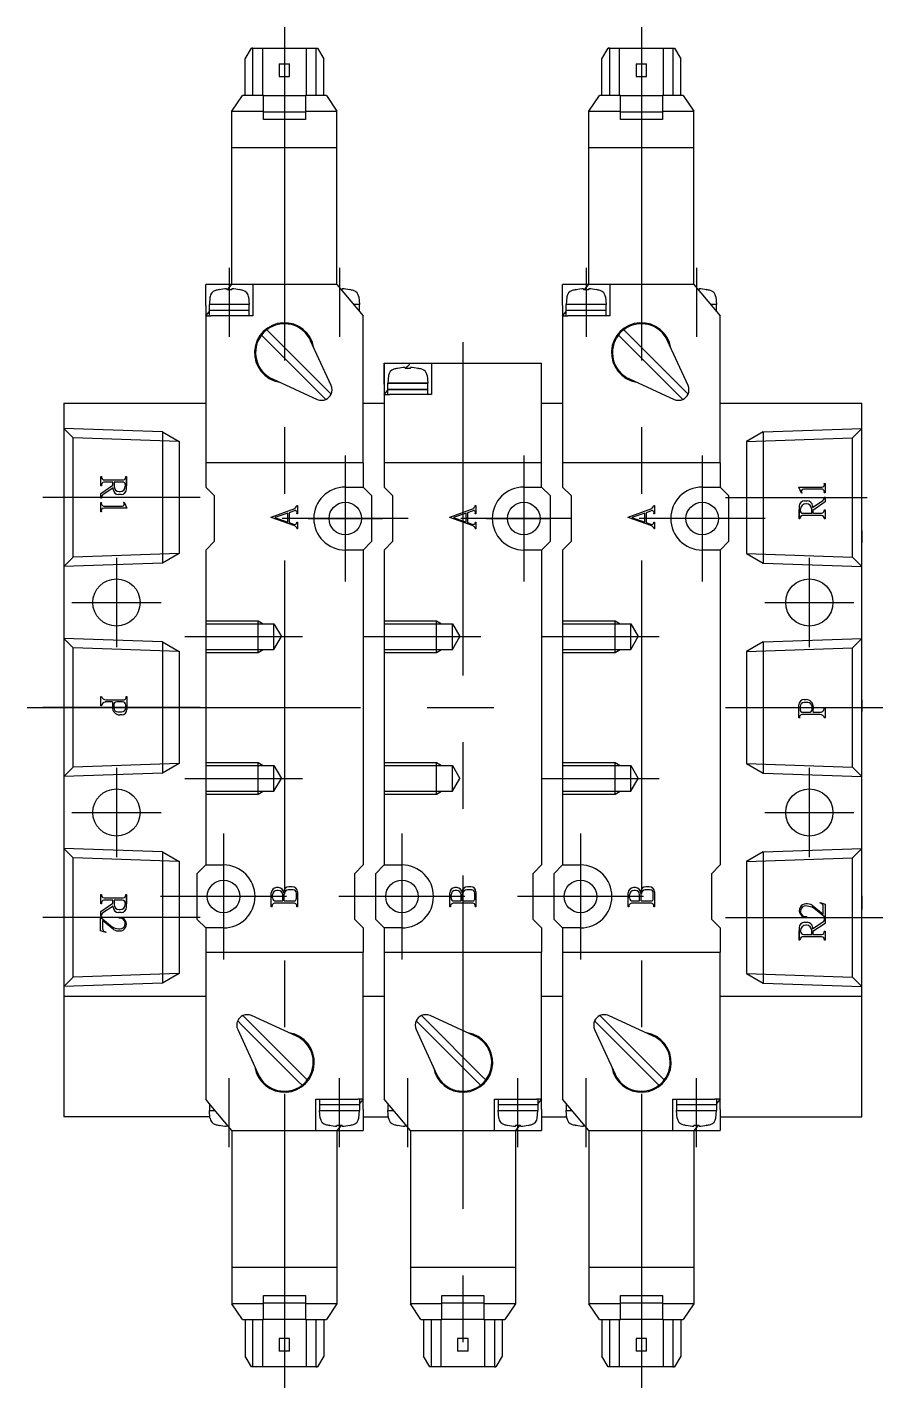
# Model space of a CAD drawing. Extents: x -256 to 78, y -314 to 36.
# Drawn here: x -3.5 to 78, y -93.8 to 35.8 of the extents above; entities that cross this region are included whole.
import ezdxf

# ---------------------------------------------------------------- set-up
doc = ezdxf.new("R2010")
doc.units = 0
doc.linetypes.add('CENTER', pattern=[50.8, 31.75, -6.35, 6.35, -6.35])
doc.linetypes.add('DASHED', pattern=[19.05, 12.7, -6.35])
doc.layers.get('0').update_dxf_attribs({"linetype": 'CONTINUOUS'})
doc.layers.add('CENTER', color=1, linetype='CENTER')

msp = doc.modelspace()

# ---------------------------------------------------------------- linework, layer by layer
at = {"color": 7, "linetype": 'CONTINUOUS'}
for p, q in [((17.25, 32.8), (17.85, 33.8)), ((18, 33.8), (17.85, 33.8)), ((17.85, 33.8), (24.15, 33.8)), ((18, 29.3), (18, 33.8)), ((18.9, 33.8), (18.9, 29.3)), ((23.1, 29.3), (23.1, 33.8)), ((24, 33.8), (24, 29.3)), ((24.15, 33.8), (24.75, 32.8)), ((51.25, 32.8), (51.85, 33.8)), ((52, 33.8), (51.85, 33.8)), ((51.85, 33.8), (58.15, 33.8)), ((52, 29.3), (52, 33.8)), ((52.9, 33.8), (52.9, 29.3)), ((57.1, 29.3), (57.1, 33.8)), ((58, 33.8), (58, 29.3)), ((58.15, 33.8), (58.75, 32.8)), ((17.25, 29.3), (17.25, 32.8)), ((24.75, 29.3), (24.75, 32.8)), ((51.25, 29.3), (51.25, 32.8)), ((58.75, 29.3), (58.75, 32.8)), ((20.5, 32.3), (20.5, 31.1)), ((20.5, 32.3), (21.5, 32.3)), ((21.5, 31.1), (21.5, 32.3)), ((54.5, 32.3), (54.5, 31.1)), ((54.5, 32.3), (55.5, 32.3)), ((55.5, 31.1), (55.5, 32.3)), ((20.5, 31.1), (21.5, 31.1)), ((54.5, 31.1), (55.5, 31.1)), ((16, 27.8), (17, 29.3)), ((19, 29.3), (17, 29.3)), ((19, 27.8), (19, 29.3)), ((19, 29.3), (23, 29.3)), ((25, 29.3), (23, 29.3)), ((23, 29.3), (23, 27.8)), ((25, 29.3), (26, 27.8)), ((50, 27.8), (51, 29.3)), ((53, 29.3), (51, 29.3)), ((53, 27.8), (53, 29.3)), ((53, 29.3), (57, 29.3)), ((59, 29.3), (57, 29.3)), ((57, 29.3), (57, 27.8)), ((59, 29.3), (60, 27.8)), ((16, 11.3), (16, 27.8)), ((16, 27.8), (19, 27.8)), ((19, 27), (19, 27.8)), ((23, 27.72), (19, 27.72)), ((23, 27.8), (26, 27.8)), ((23, 27.8), (23, 27)), ((26, 11.3), (26, 27.8)), ((50, 11.3), (50, 27.8)), ((50, 27.8), (53, 27.8)), ((53, 27), (53, 27.8)), ((57, 27.72), (53, 27.72)), ((57, 27.8), (60, 27.8)), ((57, 27.8), (57, 27)), ((60, 11.3), (60, 27.8)), ((23, 27), (19, 27)), ((57, 27), (53, 27)), ((26, 24.3), (16, 24.3)), ((60, 24.3), (50, 24.3)), ((13.5, 9.3), (13.5, 11.3)), ((26, 11.3), (13.5, 11.3)), ((14.77, 10.8), (14.78, 10.8)), ((15.5, 10.89), (15.5, 10.8)), ((16, 10.8), (15.5, 10.8)), ((15.58, 10.8), (15.75, 11)), ((15.75, 11), (16, 11.3)), ((16, 10.8), (16, 10.89)), ((16.72, 10.8), (16.73, 10.8)), ((18, 11.3), (18, 8.3)), ((26, 11.3), (28, 8.9)), ((26.42, 10.8), (26.5, 10.8)), ((26.5, 10.8), (26.5, 10.89)), ((27.22, 10.8), (27.23, 10.8)), ((47.5, 9.3), (47.5, 11.3)), ((60, 11.3), (47.5, 11.3)), ((48.77, 10.8), (48.78, 10.8)), ((49.5, 10.89), (49.5, 10.8)), ((50, 10.8), (49.5, 10.8)), ((49.58, 10.8), (49.75, 11)), ((49.75, 11), (50, 11.3)), ((50, 10.8), (50, 10.89)), ((50.72, 10.8), (50.73, 10.8)), ((52, 11.3), (52, 8.3)), ((60, 11.3), (62, 8.9)), ((60.42, 10.8), (60.5, 10.8)), ((60.5, 10.8), (60.5, 10.89)), ((61.22, 10.8), (61.23, 10.8)), ((13.5, 9.3), (13.5, 8.3)), ((13.91, 10.11), (13.85, 9.4)), ((17.65, 9.4), (13.85, 9.4)), ((13.85, 8.8), (13.85, 9.4)), ((17.59, 10.11), (17.65, 9.4)), ((17.65, 8.8), (17.65, 9.4)), ((28.15, 9.4), (27.58, 9.4)), ((28.09, 10.11), (28.15, 9.4)), ((28.15, 8.8), (28.15, 9.4)), ((47.5, 9.3), (47.5, 8.3)), ((47.91, 10.11), (47.85, 9.4)), ((51.65, 9.4), (47.85, 9.4)), ((47.85, 8.8), (47.85, 9.4)), ((51.59, 10.11), (51.65, 9.4)), ((51.65, 8.8), (51.65, 9.4)), ((62.15, 9.4), (61.58, 9.4)), ((62.09, 10.11), (62.15, 9.4)), ((62.15, 8.8), (62.15, 9.4)), ((13.5, 8.3), (13.85, 8.72)), ((13.5, 8.3), (13.5, -5.7)), ((13.5, 8.3), (14, 8.3)), ((17.65, 8.8), (13.85, 8.8)), ((13.85, 8.3), (13.85, 8.8)), ((18, 8.3), (14, 8.3)), ((17.65, 8.3), (17.65, 8.8)), ((28, 8.9), (28.5, 8.3)), ((28.15, 8.8), (28.08, 8.8)), ((28.15, 8.72), (28.15, 8.8)), ((28.5, -5.7), (28.5, 8.3)), ((47.5, 8.3), (47.85, 8.72)), ((47.5, 8.3), (47.5, -5.7)), ((47.5, 8.3), (48, 8.3)), ((51.65, 8.8), (47.85, 8.8)), ((47.85, 8.3), (47.85, 8.8)), ((52, 8.3), (48, 8.3)), ((51.65, 8.3), (51.65, 8.8)), ((62, 8.9), (62.5, 8.3)), ((62.15, 8.8), (62.08, 8.8)), ((62.15, 8.72), (62.15, 8.8)), ((62.5, -5.7), (62.5, 8.3)), ((19.18, 6.12), (18.82, 6.48)), ((19.68, 6.62), (19.32, 6.98)), ((19.68, 6.62), (25.04, 1.26)), ((20.5, 7.5), (20.5, 7.61)), ((21.5, 7.5), (21.5, 7.61)), ((53.18, 6.12), (52.82, 6.48)), ((53.68, 6.62), (53.32, 6.98)), ((59.45, 0.85), (53.32, 6.98)), ((54.5, 7.5), (54.5, 7.61)), ((54.5, 7.5), (54.5, 7.61)), ((55.5, 7.5), (55.5, 7.61)), ((55.5, 7.5), (55.5, 7.61)), ((24.54, 0.76), (19.18, 6.12)), ((25.45, 1.68), (23.5, 5.94)), ((58.54, 0.76), (53.18, 6.12)), ((59.45, 1.68), (57.5, 5.94)), ((30.5, 3.8), (30.5, -8)), ((30.5, 3.8), (45.5, 3.8)), ((30.5, 1.8), (30.5, 3.8)), ((30.5, 3.8), (33, 3.8)), ((30.91, 2.61), (30.85, 1.9)), ((31.77, 3.3), (31.78, 3.3)), ((32.5, 3.39), (32.5, 3.3)), ((32.58, 3.3), (32.75, 3.5)), ((32.75, 3.5), (33, 3.8)), ((33, 3.3), (33, 3.39)), ((33.72, 3.3), (33.73, 3.3)), ((34.59, 2.61), (34.65, 1.9)), ((35, 3.8), (35, 0.8)), ((45.5, -8), (45.5, 3.8)), ((19.86, 2.3), (24.12, 0.35)), ((30.5, 1.8), (30.5, 0.8)), ((30.85, 1.9), (34.65, 1.9)), ((30.85, 1.3), (30.85, 1.9)), ((34.65, 1.9), (30.85, 1.9)), ((30.85, 1.3), (34.65, 1.3)), ((30.85, 0.8), (30.85, 1.3)), ((34.65, 1.3), (30.85, 1.3)), ((34.65, 1.3), (34.65, 1.9)), ((34.65, 0.8), (34.65, 1.3)), ((53.86, 2.3), (58.12, 0.35)), ((0, 0), (13.5, 0)), ((0, 0), (0, -68)), ((24.95, 0.35), (24.54, 0.76)), ((25.45, 0.85), (25.04, 1.26)), ((28.5, 0), (30.5, 0)), ((30.5, 0.8), (30.85, 1.22)), ((30.5, 0.8), (31, 0.8)), ((35, 0.8), (31, 0.8)), ((45.5, 0), (47.5, 0)), ((58.95, 0.35), (58.54, 0.76)), ((59.45, 0.85), (59.04, 1.26)), ((62.5, 0), (76, 0)), ((76, -68), (76, 0)), ((13.5, -5.7), (13.5, -8)), ((28.5, -5.7), (13.5, -5.7)), ((28.5, -5.7), (28.5, -8)), ((45.5, -5.7), (30.5, -5.7)), ((45.5, -5.7), (30.5, -5.7)), ((47.5, -5.7), (47.5, -8)), ((62.5, -5.7), (47.5, -5.7)), ((62.5, -5.7), (62.5, -8)), ((3.5, -7), (3.57, -7)), ((3.5, -7.87), (3.5, -7)), ((4.65, -7.53), (3.81, -7.53)), ((3.88, -7.32), (5.67, -7.32)), ((4.67, -7.81), (4.65, -7.53)), ((5.64, -7.53), (4.77, -7.53)), ((4.77, -7.53), (4.77, -7.93)), ((5.84, -7.73), (5.84, -7.93)), ((5.89, -7), (5.96, -7)), ((5.96, -7), (5.96, -7.89)), ((5.96, -8.21), (5.96, -7)), ((72.43, -7.67), (72.5, -7.67)), ((72.5, -7.67), (72.5, -8.55)), ((3.5, -8.6), (4.67, -7.81)), ((3.57, -7.87), (3.5, -7.87)), ((3.5, -9.07), (3.5, -8.6)), ((3.57, -9.07), (3.5, -9.07)), ((4.68, -8.09), (3.7, -8.75)), ((4.69, -8.23), (4.68, -8.09)), ((5.46, -8.71), (5.19, -8.71)), ((5.27, -8.43), (5.34, -8.43)), ((13.5, -8), (14.3, -8.8)), ((14.3, -8.8), (14.3, -13.2)), ((26.8, -8), (28.5, -8)), ((28.5, -8), (29.3, -8.8)), ((29.3, -8.8), (29.3, -13.2)), ((30.5, -8), (31.3, -8.8)), ((31.3, -8.8), (31.3, -13.2)), ((43.8, -8), (45.5, -8)), ((45.5, -8), (46.3, -8.8)), ((46.3, -8.8), (46.3, -13.2)), ((47.5, -8), (48.3, -8.8)), ((48.3, -8.8), (48.3, -13.2)), ((60.8, -8), (62.5, -8)), ((62.5, -8), (63.3, -8.8)), ((63.3, -8.8), (63.3, -13.2)), ((70, -8.02), (72.18, -8.02)), ((70.27, -8.58), (70, -8.02)), ((70.32, -8.58), (70.26, -8.34)), ((70.32, -8.58), (70.27, -8.58)), ((72.11, -8.21), (70.45, -8.21)), ((72.5, -8.55), (72.43, -8.55)), ((72.43, -8.96), (72.5, -8.96)), ((72.5, -8.96), (72.5, -9.42)), ((3.5, -9.48), (3.57, -9.48)), ((3.5, -10.36), (3.5, -9.48)), ((3.57, -10.36), (3.5, -10.36)), ((6, -10.01), (3.82, -10.01)), ((3.89, -9.82), (5.55, -9.82)), ((5.68, -9.44), (5.73, -9.44)), ((5.68, -9.44), (5.74, -9.69)), ((5.73, -9.44), (6, -10.01)), ((19.75, -10.87), (22, -10.03)), ((21.88, -10.29), (21.45, -10.45)), ((22.18, -9.75), (22.25, -9.75)), ((22.25, -9.75), (22.25, -10.54)), ((36.75, -10.87), (39, -10.03)), ((38.88, -10.29), (38.45, -10.45)), ((39.18, -9.75), (39.25, -9.75)), ((39.25, -9.75), (39.25, -10.54)), ((53.75, -10.87), (56, -10.03)), ((55.88, -10.29), (55.45, -10.45)), ((56.18, -9.75), (56.25, -9.75)), ((56.25, -9.75), (56.25, -10.54)), ((70.04, -9.82), (70.04, -11.03)), ((70.04, -11.03), (70.04, -10.14)), ((70.16, -10.3), (70.16, -10.1)), ((70.54, -9.32), (70.81, -9.32)), ((70.73, -9.6), (70.66, -9.6)), ((71.23, -10.5), (71.23, -10.1)), ((71.31, -9.8), (71.32, -9.94)), ((71.32, -9.94), (72.3, -9.28)), ((72.5, -9.42), (71.33, -10.22)), ((71.33, -10.22), (71.35, -10.5)), ((72.43, -10.16), (72.5, -10.16)), ((72.5, -10.16), (72.5, -11.03)), ((19.75, -10.89), (19.75, -10.87)), ((21.99, -11.71), (19.75, -10.89)), ((21.32, -10.49), (20.1, -10.91)), ((20.1, -10.91), (21.32, -11.36)), ((21.32, -11.36), (21.32, -10.49)), ((21.45, -10.45), (21.45, -11.39)), ((21.45, -11.39), (21.87, -11.55)), ((22.25, -10.54), (22.18, -10.54)), ((22.18, -11.36), (22.25, -11.36)), ((22.25, -11.36), (22.25, -11.97)), ((36.75, -10.89), (36.75, -10.87)), ((38.99, -11.71), (36.75, -10.89)), ((38.32, -10.49), (37.1, -10.91)), ((37.1, -10.91), (38.32, -11.36)), ((38.32, -11.36), (38.32, -10.49)), ((38.45, -10.45), (38.45, -11.39)), ((38.45, -11.39), (38.87, -11.55)), ((39.25, -10.54), (39.18, -10.54)), ((39.18, -11.36), (39.25, -11.36)), ((39.25, -11.36), (39.25, -11.97)), ((53.75, -10.89), (53.75, -10.87)), ((55.99, -11.71), (53.75, -10.89)), ((55.32, -10.49), (54.1, -10.91)), ((54.1, -10.91), (55.32, -11.36)), ((55.32, -11.36), (55.32, -10.49)), ((55.45, -10.45), (55.45, -11.39)), ((55.45, -11.39), (55.87, -11.55)), ((56.25, -10.54), (56.18, -10.54)), ((56.18, -11.36), (56.25, -11.36)), ((56.25, -11.36), (56.25, -11.97)), ((70.11, -11.03), (70.04, -11.03)), ((72.12, -10.71), (70.33, -10.71)), ((70.36, -10.5), (71.23, -10.5)), ((71.35, -10.5), (72.19, -10.5)), ((72.5, -11.03), (72.43, -11.03)), ((22.18, -11.94), (22.18, -11.97)), ((22.25, -11.97), (22.18, -11.97)), ((39.18, -11.94), (39.18, -11.97)), ((39.25, -11.97), (39.18, -11.97)), ((56.18, -11.94), (56.18, -11.97)), ((56.25, -11.97), (56.18, -11.97)), ((76, -12.18), (76, -13.12)), ((13.5, -14), (14.3, -13.2)), ((13.5, -14), (13.5, -44)), ((28.5, -14), (26.8, -14)), ((29.3, -13.2), (28.5, -14)), ((28.5, -14), (28.5, -44)), ((30.5, -14), (31.3, -13.2)), ((30.5, -14), (30.5, -44)), ((45.5, -14), (43.8, -14)), ((46.3, -13.2), (45.5, -14)), ((45.5, -14), (45.5, -44)), ((47.5, -14), (48.3, -13.2)), ((47.5, -14), (47.5, -44)), ((62.5, -14), (60.8, -14)), ((63.3, -13.2), (62.5, -14)), ((62.5, -14), (62.5, -44)), ((76, -13.12), (76, -13.27)), ((76, -13.27), (76, -13.32)), ((3.5, -27.94), (3.57, -27.94)), ((3.5, -28.83), (3.5, -27.94)), ((4.62, -28.47), (3.94, -28.47)), ((3.99, -28.26), (5.58, -28.26)), ((4.62, -28.47), (4.61, -28.98)), ((5.58, -28.47), (5.04, -28.47)), ((5.93, -27.94), (6, -27.94)), ((6, -27.94), (6, -29.2)), ((70.5, -28.24), (70.69, -28.24)), ((76, -28.26), (76, -29.2)), ((3.57, -28.83), (3.5, -28.83)), ((4.74, -28.77), (4.74, -29.02)), ((5.14, -29.42), (5.48, -29.42)), ((5.5, -29.7), (5.31, -29.7)), ((5.88, -29.02), (5.88, -28.77)), ((70, -30), (70, -28.74)), ((70.12, -28.92), (70.12, -29.16)), ((70.42, -29.46), (70.96, -29.46)), ((72.01, -29.68), (70.42, -29.68)), ((70.86, -28.52), (70.52, -28.52)), ((71.26, -29.16), (71.26, -28.92)), ((71.38, -29.46), (71.39, -28.95)), ((71.38, -29.46), (72.06, -29.46)), ((72.43, -29.11), (72.5, -29.11)), ((72.5, -29.11), (72.5, -30)), ((76, -29.2), (76, -29.35)), ((76, -29.35), (76, -29.39)), ((70.07, -30), (70, -30)), ((72.5, -30), (72.43, -30)), ((12.7, -44.8), (13.5, -44)), ((13.5, -44), (15.2, -44)), ((28.5, -44), (27.7, -44.8)), ((29.7, -44.8), (30.5, -44)), ((30.5, -44), (32.2, -44)), ((45.5, -44), (44.7, -44.8)), ((46.7, -44.8), (47.5, -44)), ((47.5, -44), (49.2, -44)), ((62.5, -44), (61.7, -44.8)), ((12.7, -49.2), (12.7, -44.8)), ((27.7, -49.2), (27.7, -44.8)), ((29.7, -49.2), (29.7, -44.8)), ((44.7, -49.2), (44.7, -44.8)), ((46.7, -49.2), (46.7, -44.8)), ((61.7, -49.2), (61.7, -44.8)), ((20.43, -46.16), (20.25, -46.16)), ((20.44, -46.43), (20.27, -46.43)), ((20.93, -46.57), (20.93, -46.72)), ((21.84, -46.38), (21.38, -46.38)), ((21.75, -46.07), (21.43, -46.07)), ((22.25, -46.57), (22.25, -48)), ((37.43, -46.16), (37.25, -46.16)), ((37.44, -46.43), (37.27, -46.43)), ((37.93, -46.57), (37.93, -46.72)), ((38.84, -46.38), (38.38, -46.38)), ((38.75, -46.07), (38.43, -46.07)), ((39.25, -46.57), (39.25, -48)), ((54.43, -46.16), (54.25, -46.16)), ((54.44, -46.43), (54.27, -46.43)), ((54.93, -46.57), (54.93, -46.72)), ((55.84, -46.38), (55.38, -46.38)), ((55.75, -46.07), (55.43, -46.07)), ((56.25, -46.57), (56.25, -48)), ((3.5, -46.82), (3.57, -46.82)), ((3.5, -47.69), (3.5, -46.82)), ((3.5, -48.43), (4.67, -47.63)), ((3.57, -47.69), (3.5, -47.69)), ((4.68, -47.91), (3.7, -48.57)), ((4.65, -47.35), (3.81, -47.35)), ((3.83, -47.14), (5.67, -47.14)), ((4.67, -47.63), (4.65, -47.35)), ((4.69, -48.05), (4.68, -47.91)), ((5.54, -47.35), (4.77, -47.35)), ((4.77, -47.35), (4.77, -47.75)), ((5.84, -47.65), (5.84, -47.75)), ((5.89, -46.82), (5.96, -46.82)), ((5.96, -46.82), (5.96, -47.71)), ((5.96, -48.03), (5.96, -46.82)), ((19.75, -48), (19.75, -46.66)), ((19.87, -47.13), (19.87, -46.83)), ((21.8, -47.64), (20.14, -47.64)), ((20.17, -47.43), (20.84, -47.43)), ((20.84, -47.43), (20.84, -46.83)), ((20.98, -47.43), (20.98, -46.78)), ((20.98, -47.43), (21.96, -47.43)), ((22.14, -47.21), (22.14, -46.68)), ((36.75, -48), (36.75, -46.66)), ((36.87, -47.13), (36.87, -46.83)), ((38.8, -47.64), (37.14, -47.64)), ((37.17, -47.43), (37.84, -47.43)), ((37.84, -47.43), (37.84, -46.83)), ((37.98, -47.43), (37.98, -46.78)), ((37.98, -47.43), (38.96, -47.43)), ((39.14, -47.21), (39.14, -46.68)), ((53.75, -48), (53.75, -46.66)), ((53.87, -47.13), (53.87, -46.83)), ((55.8, -47.64), (54.14, -47.64)), ((54.17, -47.43), (54.84, -47.43)), ((54.84, -47.43), (54.84, -46.83)), ((54.98, -47.43), (54.98, -46.78)), ((54.98, -47.43), (55.96, -47.43)), ((56.14, -47.21), (56.14, -46.68)), ((71.28, -47.83), (72.32, -48.69)), ((72.02, -47.56), (72.51, -47.73)), ((72.02, -47.62), (72.02, -47.56)), ((72.32, -48.69), (72.32, -47.95)), ((72.51, -47.73), (72.51, -48.98)), ((76, -46.94), (76, -47.46)), ((76, -47.03), (76, -47.91)), ((76, -47.46), (76, -48.2)), ((76, -47.91), (76, -48.09)), ((3.49, -49), (3.51, -49)), ((3.49, -50.26), (3.49, -49)), ((3.5, -48.89), (3.5, -48.43)), ((3.57, -48.89), (3.5, -48.89)), ((3.51, -49), (4.58, -49.88)), ((5.46, -48.53), (5.19, -48.53)), ((5.27, -48.25), (5.34, -48.25)), ((5.27, -49.08), (5.28, -49.01)), ((13.5, -50), (12.7, -49.2)), ((19.82, -48), (19.75, -48)), ((22.25, -48), (22.18, -48)), ((28.5, -50), (27.7, -49.2)), ((30.5, -50), (29.7, -49.2)), ((36.82, -48), (36.75, -48)), ((39.25, -48), (39.18, -48)), ((45.5, -50), (44.7, -49.2)), ((47.5, -50), (46.7, -49.2)), ((53.82, -48), (53.75, -48)), ((56.25, -48), (56.18, -48)), ((62.5, -50), (61.7, -49.2)), ((70.73, -48.91), (70.72, -48.97)), ((72.49, -48.98), (71.42, -48.1)), ((72.43, -49.1), (72.5, -49.1)), ((72.51, -48.98), (72.49, -48.98)), ((72.5, -49.1), (72.5, -49.56)), ((76, -48.09), (76, -48.18)), ((76, -48.18), (76, -48.2)), ((3.98, -50.43), (3.49, -50.26)), ((3.68, -49.29), (3.68, -50.04)), ((4.72, -50.15), (3.68, -49.29)), ((3.98, -50.36), (3.98, -50.43)), ((15.2, -50), (13.5, -50)), ((13.5, -50), (13.5, -52.3)), ((28.5, -50), (28.5, -52.3)), ((32.2, -50), (30.5, -50)), ((30.5, -50), (30.5, -52.3)), ((45.5, -50), (45.5, -52.3)), ((49.2, -50), (47.5, -50)), ((47.5, -50), (47.5, -52.3)), ((62.5, -50), (62.5, -52.3)), ((70.04, -49.96), (70.04, -51.17)), ((70.04, -51.17), (70.04, -50.28)), ((70.16, -50.33), (70.16, -50.24)), ((70.54, -49.46), (70.81, -49.46)), ((70.73, -49.74), (70.66, -49.74)), ((71.23, -50.63), (71.23, -50.24)), ((71.31, -49.93), (71.32, -50.07)), ((71.32, -50.07), (72.3, -49.41)), ((72.5, -49.56), (71.33, -50.35)), ((71.33, -50.35), (71.35, -50.63)), ((72.43, -50.3), (72.5, -50.3)), ((72.5, -50.3), (72.5, -51.17)), ((70.11, -51.17), (70.04, -51.17)), ((72.17, -50.84), (70.33, -50.84)), ((70.46, -50.63), (71.23, -50.63)), ((71.35, -50.63), (72.19, -50.63)), ((72.5, -51.17), (72.43, -51.17)), ((13.5, -52.3), (13.5, -66.3)), ((13.5, -52.3), (28.5, -52.3)), ((28.5, -66.3), (28.5, -52.3)), ((30.5, -52.3), (30.5, -66.3)), ((30.5, -52.3), (45.5, -52.3)), ((45.5, -66.3), (45.5, -52.3)), ((47.5, -52.3), (47.5, -66.3)), ((47.5, -52.3), (62.5, -52.3)), ((62.5, -66.3), (62.5, -52.3)), ((0, -56.5), (13.5, -56.5)), ((28.5, -56.5), (30.5, -56.5)), ((45.5, -56.5), (47.5, -56.5)), ((62.5, -56.5), (76, -56.5)), ((16.55, -58.85), (16.96, -59.26)), ((22.32, -64.62), (16.96, -59.26)), ((17.05, -58.35), (17.46, -58.76)), ((17.46, -58.76), (22.82, -64.12)), ((22.14, -60.3), (17.88, -58.35)), ((33.55, -58.85), (33.96, -59.26)), ((39.32, -64.62), (33.96, -59.26)), ((34.05, -58.35), (34.46, -58.76)), ((34.46, -58.76), (39.82, -64.12)), ((39.14, -60.3), (34.88, -58.35)), ((50.55, -58.85), (50.96, -59.26)), ((56.32, -64.62), (50.96, -59.26)), ((51.05, -58.35), (51.46, -58.76)), ((51.46, -58.76), (56.82, -64.12)), ((56.14, -60.3), (51.88, -58.35)), ((16.55, -59.68), (18.5, -63.94)), ((33.55, -59.68), (35.5, -63.94)), ((50.55, -59.68), (52.5, -63.94)), ((22.32, -64.62), (22.68, -64.98)), ((22.82, -64.12), (23.18, -64.48)), ((39.32, -64.62), (39.68, -64.98)), ((39.82, -64.12), (40.18, -64.48)), ((56.32, -64.62), (56.68, -64.98)), ((56.82, -64.12), (57.18, -64.48)), ((20.5, -65.5), (20.5, -65.61)), ((21.5, -65.5), (21.5, -65.61)), ((37.5, -65.5), (37.5, -65.61)), ((38.5, -65.5), (38.5, -65.61)), ((54.5, -65.5), (54.5, -65.61)), ((55.5, -65.5), (55.5, -65.61)), ((14, -66.9), (13.5, -66.3)), ((13.85, -66.72), (13.85, -66.8)), ((13.85, -66.8), (13.85, -67.4)), ((13.85, -66.8), (13.92, -66.8)), ((16, -69.3), (14, -66.9)), ((24, -66.3), (28, -66.3)), ((24, -69.3), (24, -66.3)), ((24.35, -66.3), (24.35, -66.8)), ((24.35, -66.8), (24.35, -67.4)), ((24.35, -66.8), (28.15, -66.8)), ((28.5, -66.3), (28, -66.3)), ((28.5, -66.3), (28.15, -66.72)), ((28.15, -66.3), (28.15, -66.8)), ((28.15, -66.8), (28.15, -67.4)), ((28.5, -67.3), (28.5, -66.3)), ((28.5, -67.3), (28.5, -69.3)), ((31, -66.9), (30.5, -66.3)), ((30.85, -66.72), (30.85, -66.8)), ((30.85, -66.8), (30.85, -67.4)), ((30.85, -66.8), (30.92, -66.8)), ((33, -69.3), (31, -66.9)), ((41, -66.3), (45, -66.3)), ((41, -69.3), (41, -66.3)), ((41.35, -66.3), (41.35, -66.8)), ((41.35, -66.8), (41.35, -67.4)), ((41.35, -66.8), (45.15, -66.8)), ((45.5, -66.3), (45, -66.3)), ((45.5, -66.3), (45.15, -66.72)), ((45.15, -66.3), (45.15, -66.8)), ((45.15, -66.8), (45.15, -67.4)), ((45.5, -67.3), (45.5, -66.3)), ((45.5, -67.3), (45.5, -69.3)), ((48, -66.9), (47.5, -66.3)), ((47.85, -66.72), (47.85, -66.8)), ((47.85, -66.8), (47.85, -67.4)), ((47.85, -66.8), (47.92, -66.8)), ((50, -69.3), (48, -66.9)), ((58, -66.3), (62, -66.3)), ((58, -69.3), (58, -66.3)), ((58.35, -66.3), (58.35, -66.8)), ((58.35, -66.8), (58.35, -67.4)), ((58.35, -66.8), (62.15, -66.8)), ((62.5, -66.3), (62, -66.3)), ((62.5, -66.3), (62.15, -66.72)), ((62.15, -66.3), (62.15, -66.8)), ((62.15, -66.8), (62.15, -67.4)), ((62.5, -67.3), (62.5, -66.3)), ((62.5, -67.3), (62.5, -69.3)), ((13.9, -68), (0, -68)), ((13.91, -68.11), (13.85, -67.4)), ((13.85, -67.4), (14.42, -67.4)), ((24.41, -68.11), (24.35, -67.4)), ((24.35, -67.4), (28.15, -67.4)), ((28.09, -68.11), (28.15, -67.4)), ((28.5, -68), (30.9, -68)), ((30.91, -68.11), (30.85, -67.4)), ((30.85, -67.4), (31.42, -67.4)), ((41.41, -68.11), (41.35, -67.4)), ((41.35, -67.4), (45.15, -67.4)), ((45.09, -68.11), (45.15, -67.4)), ((45.5, -68), (47.9, -68)), ((47.91, -68.11), (47.85, -67.4)), ((47.85, -67.4), (48.42, -67.4)), ((58.41, -68.11), (58.35, -67.4)), ((58.35, -67.4), (62.15, -67.4)), ((62.09, -68.11), (62.15, -67.4)), ((62.5, -68), (76, -68)), ((14.78, -68.8), (14.77, -68.8)), ((15.5, -68.8), (15.5, -68.89)), ((15.58, -68.8), (15.5, -68.8)), ((16, -69.3), (28.5, -69.3)), ((16, -69.3), (16, -85.8)), ((25.28, -68.8), (25.27, -68.8)), ((26, -68.8), (26, -68.89)), ((26, -68.8), (26.5, -68.8)), ((26.25, -69), (26, -69.3)), ((26, -69.3), (26, -85.8)), ((26.42, -68.8), (26.25, -69)), ((26.5, -68.89), (26.5, -68.8)), ((27.23, -68.8), (27.22, -68.8)), ((31.78, -68.8), (31.77, -68.8)), ((32.5, -68.8), (32.5, -68.89)), ((32.58, -68.8), (32.5, -68.8)), ((33, -69.3), (45.5, -69.3)), ((33, -69.3), (33, -85.8)), ((42.28, -68.8), (42.27, -68.8)), ((43, -68.8), (43, -68.89)), ((43, -68.8), (43.5, -68.8)), ((43.25, -69), (43, -69.3)), ((43, -69.3), (43, -85.8)), ((43.42, -68.8), (43.25, -69)), ((43.5, -68.89), (43.5, -68.8)), ((44.23, -68.8), (44.22, -68.8)), ((48.78, -68.8), (48.77, -68.8)), ((49.5, -68.8), (49.5, -68.89)), ((49.58, -68.8), (49.5, -68.8)), ((50, -69.3), (62.5, -69.3)), ((50, -69.3), (50, -85.8)), ((59.28, -68.8), (59.27, -68.8)), ((60, -68.8), (60, -68.89)), ((60, -68.8), (60.5, -68.8)), ((60.25, -69), (60, -69.3)), ((60, -69.3), (60, -85.8)), ((60.42, -68.8), (60.25, -69)), ((60.5, -68.89), (60.5, -68.8)), ((61.23, -68.8), (61.22, -68.8)), ((16, -82.3), (26, -82.3)), ((33, -82.3), (43, -82.3)), ((50, -82.3), (60, -82.3)), ((19, -85.8), (19, -85)), ((19, -85), (23, -85)), ((23, -85), (23, -85.8)), ((36, -85.8), (36, -85)), ((36, -85), (40, -85)), ((40, -85), (40, -85.8)), ((53, -85.8), (53, -85)), ((53, -85), (57, -85)), ((57, -85), (57, -85.8)), ((17, -87.3), (16, -85.8)), ((19, -85.8), (16, -85.8)), ((19, -85.72), (23, -85.72)), ((19, -87.3), (19, -85.8)), ((26, -85.8), (23, -85.8)), ((23, -85.8), (23, -87.3)), ((26, -85.8), (25, -87.3)), ((34, -87.3), (33, -85.8)), ((36, -85.8), (33, -85.8)), ((36, -85.72), (40, -85.72)), ((36, -87.3), (36, -85.8)), ((43, -85.8), (40, -85.8)), ((40, -85.8), (40, -87.3)), ((43, -85.8), (42, -87.3)), ((51, -87.3), (50, -85.8)), ((53, -85.8), (50, -85.8)), ((53, -85.72), (57, -85.72)), ((53, -87.3), (53, -85.8)), ((60, -85.8), (57, -85.8)), ((57, -85.8), (57, -87.3)), ((60, -85.8), (59, -87.3)), ((17, -87.3), (19, -87.3)), ((17.25, -87.3), (17.25, -90.8)), ((18, -91.8), (18, -87.3)), ((18.9, -87.3), (18.9, -91.8)), ((23, -87.3), (19, -87.3)), ((23, -87.3), (25, -87.3)), ((23.1, -91.8), (23.1, -87.3)), ((24, -87.3), (24, -91.8)), ((24.75, -87.3), (24.75, -90.8)), ((34, -87.3), (36, -87.3)), ((34.25, -87.3), (34.25, -90.8)), ((35, -91.8), (35, -87.3)), ((35.9, -87.3), (35.9, -91.8)), ((40, -87.3), (36, -87.3)), ((40, -87.3), (42, -87.3)), ((40.1, -91.8), (40.1, -87.3)), ((41, -87.3), (41, -91.8)), ((41.75, -87.3), (41.75, -90.8)), ((51, -87.3), (53, -87.3)), ((51.25, -87.3), (51.25, -90.8)), ((52, -91.8), (52, -87.3)), ((52.9, -87.3), (52.9, -91.8)), ((57, -87.3), (53, -87.3)), ((57, -87.3), (59, -87.3)), ((57.1, -91.8), (57.1, -87.3)), ((58, -87.3), (58, -91.8)), ((58.75, -87.3), (58.75, -90.8)), ((20.5, -89.1), (20.5, -90.3)), ((21.5, -89.1), (20.5, -89.1)), ((21.5, -90.3), (21.5, -89.1)), ((37.5, -89.1), (37.5, -90.3)), ((38.5, -89.1), (37.5, -89.1)), ((38.5, -90.3), (38.5, -89.1)), ((54.5, -89.1), (54.5, -90.3)), ((55.5, -89.1), (54.5, -89.1)), ((55.5, -90.3), (55.5, -89.1)), ((21.5, -90.3), (20.5, -90.3)), ((38.5, -90.3), (37.5, -90.3)), ((55.5, -90.3), (54.5, -90.3)), ((17.85, -91.8), (17.25, -90.8)), ((24.15, -91.8), (17.85, -91.8)), ((24, -91.8), (24.15, -91.8)), ((24.75, -90.8), (24.15, -91.8)), ((34.85, -91.8), (34.25, -90.8)), ((41.15, -91.8), (34.85, -91.8)), ((41, -91.8), (41.15, -91.8)), ((41.75, -90.8), (41.15, -91.8)), ((51.85, -91.8), (51.25, -90.8)), ((58.15, -91.8), (51.85, -91.8)), ((58, -91.8), (58.15, -91.8)), ((58.75, -90.8), (58.15, -91.8))]:
    msp.add_line(p, q, dxfattribs=at)
at = {"color": 3, "linetype": 'DASHED'}
for p, q in [((9.4, -2.75), (0, -2.42)), ((0.89, -3.31), (0, -2.42)), ((66.6, -2.75), (76, -2.42)), ((75.11, -3.31), (76, -2.42)), ((10.98, -3.66), (0.89, -3.31)), ((0.89, -14.69), (0.89, -3.31)), ((9.4, -2.75), (10.98, -3.66)), ((9.4, -2.75), (9.4, -15.25)), ((10.98, -3.66), (10.98, -14.34)), ((66.6, -2.75), (65.02, -3.66)), ((65.02, -3.66), (75.11, -3.31)), ((65.02, -3.66), (65.02, -14.34)), ((66.6, -2.75), (66.6, -15.25)), ((75.11, -14.69), (75.11, -3.31)), ((0.89, -14.69), (0, -15.58)), ((9.4, -15.25), (0, -15.58)), ((10.98, -14.34), (0.89, -14.69)), ((10.98, -14.34), (9.4, -15.25)), ((65.02, -14.34), (66.6, -15.25)), ((65.02, -14.34), (75.11, -14.69)), ((66.6, -15.25), (76, -15.58)), ((75.11, -14.69), (76, -15.58)), ((13.5, -20.75), (18.5, -20.75)), ((13.5, -21.02), (20, -21.02)), ((18.5, -20.75), (18.97, -21.02)), ((18.5, -23.75), (18.5, -20.75)), ((20, -23.48), (20, -21.02)), ((20, -21.02), (20.71, -22.25)), ((30.5, -20.75), (35.5, -20.75)), ((30.5, -21.02), (37, -21.02)), ((35.5, -20.75), (35.97, -21.02)), ((35.5, -23.75), (35.5, -20.75)), ((37, -23.48), (37, -21.02)), ((37, -21.02), (37.71, -22.25)), ((47.5, -20.75), (52.5, -20.75)), ((47.5, -21.02), (54, -21.02)), ((52.5, -20.75), (52.97, -21.02)), ((52.5, -23.75), (52.5, -20.75)), ((54, -23.48), (54, -21.02)), ((54, -21.02), (54.71, -22.25)), ((9.4, -22.75), (0, -22.42)), ((0.89, -23.31), (0, -22.42)), ((10.98, -23.66), (0.89, -23.31)), ((0.89, -34.69), (0.89, -23.31)), ((9.4, -22.75), (10.98, -23.66)), ((9.4, -22.75), (9.4, -35.25)), ((20, -23.48), (20.71, -22.25)), ((37, -23.48), (37.71, -22.25)), ((54, -23.48), (54.71, -22.25)), ((66.6, -22.75), (65.02, -23.66)), ((65.02, -23.66), (75.11, -23.31)), ((66.6, -22.75), (76, -22.42)), ((66.6, -22.75), (66.6, -35.25)), ((75.11, -23.31), (76, -22.42)), ((75.11, -34.69), (75.11, -23.31)), ((10.98, -23.66), (10.98, -34.34)), ((13.5, -23.48), (20, -23.48)), ((13.5, -23.75), (18.5, -23.75)), ((18.5, -23.75), (18.97, -23.48)), ((30.5, -23.48), (37, -23.48)), ((30.5, -23.75), (35.5, -23.75)), ((35.5, -23.75), (35.97, -23.48)), ((47.5, -23.48), (54, -23.48)), ((47.5, -23.75), (52.5, -23.75)), ((52.5, -23.75), (52.97, -23.48)), ((65.02, -23.66), (65.02, -34.34)), ((0.89, -34.69), (0, -35.58)), ((10.98, -34.34), (0.89, -34.69)), ((10.98, -34.34), (9.4, -35.25)), ((13.5, -34.25), (18.5, -34.25)), ((13.5, -34.52), (20, -34.52)), ((18.5, -34.25), (18.97, -34.52)), ((18.5, -37.25), (18.5, -34.25)), ((20, -36.98), (20, -34.52)), ((20, -34.52), (20.71, -35.75)), ((30.5, -34.25), (35.5, -34.25)), ((30.5, -34.52), (37, -34.52)), ((35.5, -34.25), (35.97, -34.52)), ((35.5, -37.25), (35.5, -34.25)), ((37, -36.98), (37, -34.52)), ((37, -34.52), (37.71, -35.75)), ((47.5, -34.25), (52.5, -34.25)), ((47.5, -34.52), (54, -34.52)), ((52.5, -34.25), (52.97, -34.52)), ((52.5, -37.25), (52.5, -34.25)), ((54, -36.98), (54, -34.52)), ((54, -34.52), (54.71, -35.75)), ((65.02, -34.34), (66.6, -35.25)), ((65.02, -34.34), (75.11, -34.69)), ((75.11, -34.69), (76, -35.58)), ((9.4, -35.25), (0, -35.58)), ((20, -36.98), (20.71, -35.75)), ((37, -36.98), (37.71, -35.75)), ((54, -36.98), (54.71, -35.75)), ((66.6, -35.25), (76, -35.58)), ((13.5, -36.98), (20, -36.98)), ((13.5, -37.25), (18.5, -37.25)), ((18.5, -37.25), (18.97, -36.98)), ((30.5, -36.98), (37, -36.98)), ((30.5, -37.25), (35.5, -37.25)), ((35.5, -37.25), (35.97, -36.98)), ((47.5, -36.98), (54, -36.98)), ((47.5, -37.25), (52.5, -37.25)), ((52.5, -37.25), (52.97, -36.98)), ((9.4, -42.75), (0, -42.42)), ((0.89, -43.31), (0, -42.42)), ((9.4, -42.75), (10.98, -43.66)), ((9.4, -42.75), (9.4, -55.25)), ((66.6, -42.75), (65.02, -43.66)), ((66.6, -42.75), (76, -42.42)), ((66.6, -42.75), (66.6, -55.25)), ((75.11, -43.31), (76, -42.42)), ((10.98, -43.66), (0.89, -43.31)), ((0.89, -54.69), (0.89, -43.31)), ((10.98, -43.66), (10.98, -54.34)), ((65.02, -43.66), (75.11, -43.31)), ((65.02, -43.66), (65.02, -54.34)), ((75.11, -54.69), (75.11, -43.31)), ((10.98, -54.34), (0.89, -54.69)), ((10.98, -54.34), (9.4, -55.25)), ((65.02, -54.34), (66.6, -55.25)), ((65.02, -54.34), (75.11, -54.69)), ((0.89, -54.69), (0, -55.58)), ((9.4, -55.25), (0, -55.58)), ((66.6, -55.25), (76, -55.58)), ((75.11, -54.69), (76, -55.58))]:
    msp.add_line(p, q, dxfattribs=at)
at = {"color": 7, "linetype": 'CONTINUOUS'}
msp.add_polyline3d([(33, 3.3, 0), (33, 3.3, 0), (32.99, 3.3, 0), (32.99, 3.3, 0), (32.99, 3.3, 0), (32.98, 3.3, 0), (32.98, 3.3, 0), (32.98, 3.3, 0), (32.97, 3.3, 0), (32.97, 3.3, 0), (32.96, 3.3, 0), (32.96, 3.3, 0), (32.96, 3.3, 0), (32.95, 3.3, 0), (32.95, 3.3, 0), (32.94, 3.3, 0), (32.94, 3.3, 0), (32.94, 3.3, 0), (32.93, 3.3, 0), (32.93, 3.3, 0), (32.92, 3.3, 0), (32.92, 3.3, 0), (32.92, 3.3, 0), (32.91, 3.3, 0), (32.91, 3.3, 0), (32.9, 3.3, 0), (32.9, 3.3, 0), (32.9, 3.3, 0), (32.89, 3.3, 0), (32.89, 3.3, 0), (32.88, 3.3, 0), (32.88, 3.3, 0), (32.88, 3.3, 0), (32.87, 3.3, 0), (32.87, 3.3, 0), (32.86, 3.3, 0), (32.86, 3.3, 0), (32.86, 3.3, 0), (32.85, 3.3, 0), (32.85, 3.3, 0), (32.84, 3.3, 0), (32.84, 3.3, 0), (32.84, 3.3, 0), (32.83, 3.3, 0), (32.83, 3.3, 0), (32.83, 3.3, 0), (32.82, 3.3, 0), (32.82, 3.3, 0), (32.81, 3.3, 0), (32.81, 3.3, 0), (32.81, 3.3, 0), (32.8, 3.3, 0), (32.8, 3.3, 0), (32.79, 3.3, 0), (32.79, 3.3, 0), (32.79, 3.3, 0), (32.78, 3.3, 0), (32.78, 3.3, 0), (32.77, 3.3, 0), (32.77, 3.3, 0), (32.77, 3.3, 0), (32.76, 3.3, 0), (32.76, 3.3, 0), (32.75, 3.3, 0), (32.75, 3.3, 0), (32.75, 3.3, 0), (32.74, 3.3, 0), (32.74, 3.3, 0), (32.73, 3.3, 0), (32.73, 3.3, 0), (32.73, 3.3, 0), (32.72, 3.3, 0), (32.72, 3.3, 0), (32.71, 3.3, 0), (32.71, 3.3, 0), (32.71, 3.3, 0), (32.7, 3.3, 0), (32.7, 3.3, 0), (32.69, 3.3, 0), (32.69, 3.3, 0), (32.69, 3.3, 0), (32.68, 3.3, 0), (32.68, 3.3, 0), (32.68, 3.3, 0), (32.67, 3.3, 0), (32.67, 3.3, 0), (32.66, 3.3, 0), (32.66, 3.3, 0), (32.66, 3.3, 0), (32.65, 3.3, 0), (32.65, 3.3, 0), (32.64, 3.3, 0), (32.64, 3.3, 0), (32.64, 3.3, 0), (32.63, 3.3, 0), (32.63, 3.3, 0), (32.62, 3.3, 0), (32.62, 3.3, 0), (32.62, 3.3, 0), (32.61, 3.3, 0), (32.61, 3.3, 0), (32.6, 3.3, 0), (32.6, 3.3, 0), (32.6, 3.3, 0), (32.59, 3.3, 0), (32.59, 3.3, 0), (32.58, 3.3, 0), (32.58, 3.3, 0), (32.58, 3.3, 0), (32.57, 3.3, 0), (32.57, 3.3, 0), (32.56, 3.3, 0), (32.56, 3.3, 0), (32.56, 3.3, 0), (32.55, 3.3, 0), (32.55, 3.3, 0), (32.54, 3.3, 0), (32.54, 3.3, 0), (32.54, 3.3, 0), (32.53, 3.3, 0), (32.53, 3.3, 0), (32.53, 3.3, 0), (32.52, 3.3, 0), (32.52, 3.3, 0), (32.51, 3.3, 0), (32.51, 3.3, 0), (32.51, 3.3, 0), (32.5, 3.3, 0), (32.5, 3.3, 0)], dxfattribs=at)
for centre, radius in [((26.8, -11), 1.55), ((43.8, -11), 1.55), ((60.8, -11), 1.55), ((5, -19), 2.25), ((71, -19), 2.25), ((5, -39), 2.25), ((71, -39), 2.25), ((15.2, -47), 1.55), ((32.2, -47), 1.55), ((49.2, -47), 1.55)]:
    msp.add_circle(centre, radius, dxfattribs=at)
for centre, radius, start, end in [((14.61, 10.05), 0.7, 105.3851, 175), ((15.75, 5.9), 5, 101.262, 105.3851), ((15.75, 5.9), 4.99, 92.8984, 101.2219), ((15.75, 5.9), 4.99, 78.7781, 87.1016), ((15.75, 5.9), 5, 74.6149, 78.738), ((16.89, 10.05), 0.7, 5, 74.6149), ((26.25, 5.9), 4.99, 78.7781, 87.1016), ((26.25, 5.9), 5, 74.6149, 78.738), ((27.39, 10.05), 0.7, 5, 74.6149), ((48.61, 10.05), 0.7, 105.3851, 175), ((49.75, 5.9), 5, 101.262, 105.3851), ((49.75, 5.9), 4.99, 92.8984, 101.2219), ((49.75, 5.9), 4.99, 78.7781, 87.1016), ((49.75, 5.9), 5, 74.6149, 78.738), ((50.89, 10.05), 0.7, 5, 74.6149), ((60.25, 5.9), 4.99, 78.7781, 87.1016), ((60.25, 5.9), 5, 74.6149, 78.738), ((61.39, 10.05), 0.7, 5, 74.6149), ((21, 4.8), 2.85, 9.2899, 260.7101), ((21, 4.8), 2.75, 142.312, 245.4873), ((21, 4.8), 2.75, 127.688, 142.312), ((21, 4.8), 2.75, 24.5127, 127.688), ((55, 4.8), 2.85, 9.2899, 260.7101), ((55, 4.8), 2.75, 142.312, 245.4873), ((55, 4.8), 2.75, 127.688, 142.312), ((55, 4.8), 2.75, 127.688, 142.312), ((55, 4.8), 2.75, 24.5127, 127.688), ((31.61, 2.55), 0.7, 105.3851, 175), ((32.75, -1.6), 5, 101.262, 105.3851), ((32.75, -1.6), 4.99, 92.8984, 101.2219), ((32.75, -1.6), 4.99, 78.7781, 87.1016), ((32.75, -1.6), 5, 74.6149, 78.738), ((33.89, 2.55), 0.7, 5, 74.6149), ((24.54, 1.26), 1, 335.4873, 24.5127), ((58.54, 1.26), 1, 335.4873, 24.5127), ((24.54, 1.26), 1, 245.4873, 294.5127), ((24.54, 1.26), 1, 294.5127, 335.4873), ((58.54, 1.26), 1, 245.4873, 294.5127), ((58.54, 1.26), 1, 294.5127, 335.4873), ((3.85, -7.03), 0.289, 173.4865, 274.7379), ((3.86, -7.83), 0.299, 100.7577, 188.423), ((5.64, -7.73), 0.2, 0, 90), ((5.6, -7.04), 0.291, 283.4466, 7.4683), ((72.19, -7.76), 0.257, 266.271, 20.6976), ((3.89, -9.02), 0.324, 125.1023, 188.7951), ((5.19, -8.21), 0.5, 182.7263, 270), ((5.27, -7.93), 0.5, 180, 270), ((5.34, -7.93), 0.5, 270, 0), ((5.46, -8.21), 0.5, 270, 0), ((26.8, -11), 3, 90, 270), ((43.8, -11), 3, 90, 270), ((60.8, -11), 3, 90, 270), ((70.44, -8.39), 0.186, 86.7303, 164.7245), ((72.16, -8.48), 0.28, 345.9039, 100.0669), ((72.11, -9.01), 0.324, 305.1023, 8.7951), ((3.81, -10.27), 0.257, 86.271, 200.6976), ((3.84, -9.55), 0.28, 165.9039, 280.0669), ((5.56, -9.64), 0.186, 266.7303, 344.7245), ((22.01, -10.44), 0.2, 330.8036, 131.4854), ((21.67, -9.61), 0.533, 309.0811, 345.282), ((39.01, -10.44), 0.2, 330.8036, 131.4854), ((38.67, -9.61), 0.533, 309.0811, 345.282), ((56.01, -10.44), 0.2, 330.8036, 131.4854), ((55.67, -9.61), 0.533, 309.0811, 345.282), ((70.54, -9.82), 0.5, 90, 180), ((70.66, -10.1), 0.5, 90, 180), ((70.36, -10.3), 0.2, 180, 270), ((70.73, -10.1), 0.5, 0, 90), ((70.81, -9.82), 0.5, 2.7263, 90), ((72.14, -10.2), 0.299, 280.7577, 8.423), ((21.97, -11.36), 0.218, 243.7581, 359.5928), ((38.97, -11.36), 0.218, 243.7581, 359.5928), ((55.97, -11.36), 0.218, 243.7581, 359.5928), ((70.4, -10.99), 0.291, 103.4466, 187.4683), ((72.15, -11), 0.289, 353.4865, 94.7379), ((21.88, -11.99), 0.3, 10.8916, 69.7993), ((38.88, -11.99), 0.3, 10.8916, 69.7993), ((55.88, -11.99), 0.3, 10.8916, 69.7993), ((3.98, -27.84), 0.424, 193.8504, 271.6799), ((3.98, -28.89), 0.414, 94.5785, 172.2392), ((5.04, -28.77), 0.3, 90, 180), ((5.66, -27.99), 0.281, 254.1421, 10.6789), ((5.58, -28.77), 0.3, 360, 90), ((70.5, -28.74), 0.5, 90, 180), ((70.69, -28.94), 0.7, 358.888, 90), ((5.31, -29), 0.7, 178.888, 270), ((5.14, -29.02), 0.4, 180, 270), ((5.48, -29.02), 0.4, 270, 0), ((5.5, -29.2), 0.5, 270, 0), ((70.34, -29.95), 0.281, 74.1421, 190.6789), ((70.52, -28.92), 0.4, 90, 180), ((70.42, -29.16), 0.3, 180, 270), ((70.86, -28.92), 0.4, 0, 90), ((70.96, -29.16), 0.3, 270, 0), ((72.02, -30.1), 0.424, 13.8504, 91.6799), ((72.02, -29.05), 0.414, 274.5785, 352.2392), ((15.2, -47), 3, 270, 90), ((32.2, -47), 3, 270, 90), ((49.2, -47), 3, 270, 90), ((20.25, -46.66), 0.5, 90, 180), ((20.27, -46.83), 0.4, 90, 180), ((20.43, -46.66), 0.5, 0, 90), ((20.44, -46.83), 0.4, 0.507, 90), ((21.43, -46.57), 0.5, 90, 180), ((21.38, -46.78), 0.4, 90, 180), ((21.75, -46.57), 0.5, 0, 90), ((21.84, -46.68), 0.3, 0, 90), ((37.25, -46.66), 0.5, 90, 180), ((37.27, -46.83), 0.4, 90, 180), ((37.43, -46.66), 0.5, 0, 90), ((37.44, -46.83), 0.4, 0.507, 90), ((38.43, -46.57), 0.5, 90, 180), ((38.38, -46.78), 0.4, 90, 180), ((38.75, -46.57), 0.5, 0, 90), ((38.84, -46.68), 0.3, 0, 90), ((54.25, -46.66), 0.5, 90, 180), ((54.27, -46.83), 0.4, 90, 180), ((54.43, -46.66), 0.5, 0, 90), ((54.44, -46.83), 0.4, 0.507, 90), ((55.43, -46.57), 0.5, 90, 180), ((55.38, -46.78), 0.4, 90, 180), ((55.75, -46.57), 0.5, 0, 90), ((55.84, -46.68), 0.3, 0, 90), ((3.85, -46.85), 0.289, 173.4525, 265.8546), ((3.86, -47.65), 0.299, 100.9305, 188.3936), ((5.27, -47.75), 0.5, 180, 270), ((5.34, -47.75), 0.5, 270, 0), ((5.54, -47.65), 0.3, 0, 90), ((5.6, -46.86), 0.291, 283.4466, 7.4683), ((20.12, -47.95), 0.311, 86.4208, 189.7825), ((20.17, -47.13), 0.3, 180, 270), ((21.88, -47.94), 0.311, 348.4413, 104.1745), ((21.94, -47.23), 0.195, 274.039, 6.0231), ((37.12, -47.95), 0.311, 86.4208, 189.7825), ((37.17, -47.13), 0.3, 180, 270), ((38.88, -47.94), 0.311, 348.4413, 104.1745), ((38.94, -47.23), 0.195, 274.039, 6.0231), ((54.12, -47.95), 0.311, 86.4208, 189.7825), ((54.17, -47.13), 0.3, 180, 270), ((55.88, -47.94), 0.311, 348.4413, 104.1745), ((55.94, -47.23), 0.195, 274.039, 6.0231), ((70.68, -48.34), 0.634, 90, 274.1928), ((70.66, -48.41), 0.506, 74.799, 277.8802), ((70.79, -48.66), 0.962, 59.5707, 96.6535), ((70.72, -49.3), 1.38, 59.7423, 86.9824), ((72.03, -47.92), 0.291, 353.7269, 92.6172), ((3.83, -48.81), 0.276, 118.6728, 195.2246), ((5.19, -48.03), 0.5, 182.7263, 270), ((5.34, -49.58), 0.506, 254.799, 97.8802), ((5.32, -49.65), 0.634, 270, 94.1928), ((5.46, -48.03), 0.5, 270, 0), ((72.17, -49.17), 0.276, 298.6728, 15.2246), ((3.97, -50.07), 0.291, 173.7269, 272.6172), ((5.28, -48.69), 1.38, 239.7423, 266.9824), ((5.21, -49.32), 0.962, 239.5707, 276.6535), ((70.54, -49.96), 0.5, 90, 180), ((70.66, -50.24), 0.5, 90, 180), ((70.46, -50.33), 0.3, 180, 270), ((70.73, -50.24), 0.5, 0, 90), ((70.81, -49.96), 0.5, 2.7263, 90), ((72.14, -50.34), 0.299, 280.9305, 8.3936), ((70.4, -51.13), 0.291, 103.4466, 187.4683), ((72.15, -51.13), 0.289, 353.4525, 85.8546), ((17.46, -59.26), 1, 65.4873, 114.5127), ((34.46, -59.26), 1, 65.4873, 114.5127), ((51.46, -59.26), 1, 65.4873, 114.5127), ((17.46, -59.26), 1, 155.4873, 204.5127), ((17.46, -59.26), 1, 114.5127, 155.4873), ((34.46, -59.26), 1, 155.4873, 204.5127), ((34.46, -59.26), 1, 114.5127, 155.4873), ((51.46, -59.26), 1, 155.4873, 204.5127), ((51.46, -59.26), 1, 114.5127, 155.4873), ((21, -62.8), 2.85, 189.2899, 80.7101), ((21, -62.8), 2.75, 322.312, 65.4873), ((38, -62.8), 2.85, 189.2899, 80.7101), ((38, -62.8), 2.75, 322.312, 65.4873), ((55, -62.8), 2.85, 189.2899, 80.7101), ((55, -62.8), 2.75, 322.312, 65.4873), ((21, -62.8), 2.75, 204.5127, 307.688), ((21, -62.8), 2.75, 307.688, 322.312), ((38, -62.8), 2.75, 204.5127, 307.688), ((38, -62.8), 2.75, 307.688, 322.312), ((55, -62.8), 2.75, 204.5127, 307.688), ((55, -62.8), 2.75, 307.688, 322.312), ((14.61, -68.05), 0.7, 185, 254.6149), ((25.11, -68.05), 0.7, 185, 254.6149), ((27.39, -68.05), 0.7, 285.3851, 355), ((31.61, -68.05), 0.7, 185, 254.6149), ((42.11, -68.05), 0.7, 185, 254.6149), ((44.39, -68.05), 0.7, 285.3851, 355), ((48.61, -68.05), 0.7, 185, 254.6149), ((59.11, -68.05), 0.7, 185, 254.6149), ((61.39, -68.05), 0.7, 285.3851, 355), ((15.75, -63.9), 5, 254.6149, 258.738), ((15.75, -63.9), 4.99, 258.7781, 267.1016), ((26.25, -63.9), 5, 254.6149, 258.738), ((26.25, -63.9), 4.99, 258.7781, 267.1016), ((26.25, -63.9), 4.99, 272.8984, 281.2219), ((26.25, -63.9), 5, 281.262, 285.3851), ((32.75, -63.9), 5, 254.6149, 258.738), ((32.75, -63.9), 4.99, 258.7781, 267.1016), ((43.25, -63.9), 5, 254.6149, 258.738), ((43.25, -63.9), 4.99, 258.7781, 267.1016), ((43.25, -63.9), 4.99, 272.8984, 281.2219), ((43.25, -63.9), 5, 281.262, 285.3851), ((49.75, -63.9), 5, 254.6149, 258.738), ((49.75, -63.9), 4.99, 258.7781, 267.1016), ((60.25, -63.9), 5, 254.6149, 258.738), ((60.25, -63.9), 4.99, 258.7781, 267.1016), ((60.25, -63.9), 4.99, 272.8984, 281.2219), ((60.25, -63.9), 5, 281.262, 285.3851)]:
    msp.add_arc(centre, radius, start, end, dxfattribs=at)
at = {"layer": 'CENTER', "color": 1, "linetype": 'CENTER'}
for p, q in [((21, 35.8), (21, -93.8)), ((55, 35.8), (55, -93.8)), ((15.75, 12.89), (15.75, 6.3)), ((26.25, 12.89), (26.25, 6.3)), ((49.75, 12.89), (49.75, 6.3)), ((60.25, 12.89), (60.25, 6.3)), ((38, 5.8), (38, -93.8)), ((26.8, -5), (26.8, -17)), ((43.8, -5), (43.8, -17)), ((60.8, -5), (60.8, -17)), ((12.98, -9), (-2, -9)), ((63.02, -9), (76.5, -9)), ((32.8, -11), (20.8, -11)), ((23.25, -11), (30.35, -11)), ((48.3, -11), (37.8, -11)), ((40.25, -11), (46.3, -11)), ((66.8, -11), (54.8, -11)), ((5, -14.75), (5, -23.25)), ((71, -14.75), (71, -23.25)), ((0.75, -19), (9.25, -19)), ((66.75, -19), (75.25, -19)), ((11.5, -22.25), (22.71, -22.25)), ((28.5, -22.25), (39.71, -22.25)), ((45.5, -22.25), (56.71, -22.25)), ((-3.5, -29), (44, -29)), ((12.98, -29), (-2, -29)), ((63.02, -29), (78, -29)), ((5, -34.75), (5, -43.25)), ((71, -34.75), (71, -43.25)), ((11.5, -35.75), (22.71, -35.75)), ((45.5, -35.75), (56.71, -35.75)), ((0.75, -39), (9.25, -39)), ((66.75, -39), (75.25, -39)), ((15.2, -41), (15.2, -53)), ((32.2, -41), (32.2, -53)), ((49.2, -41), (49.2, -53)), ((21.2, -47), (9.2, -47)), ((38.2, -47), (26.2, -47)), ((55.2, -47), (43.2, -47)), ((12.98, -49), (-2, -49)), ((63.02, -49), (78, -49)), ((15.75, -70.89), (15.75, -64.3)), ((26.25, -70.89), (26.25, -64.3)), ((32.75, -70.89), (32.75, -64.3)), ((43.25, -70.89), (43.25, -64.3)), ((49.75, -70.89), (49.75, -64.3)), ((60.25, -70.89), (60.25, -64.3))]:
    msp.add_line(p, q, dxfattribs=at)

doc.saveas('drawing.dxf')
